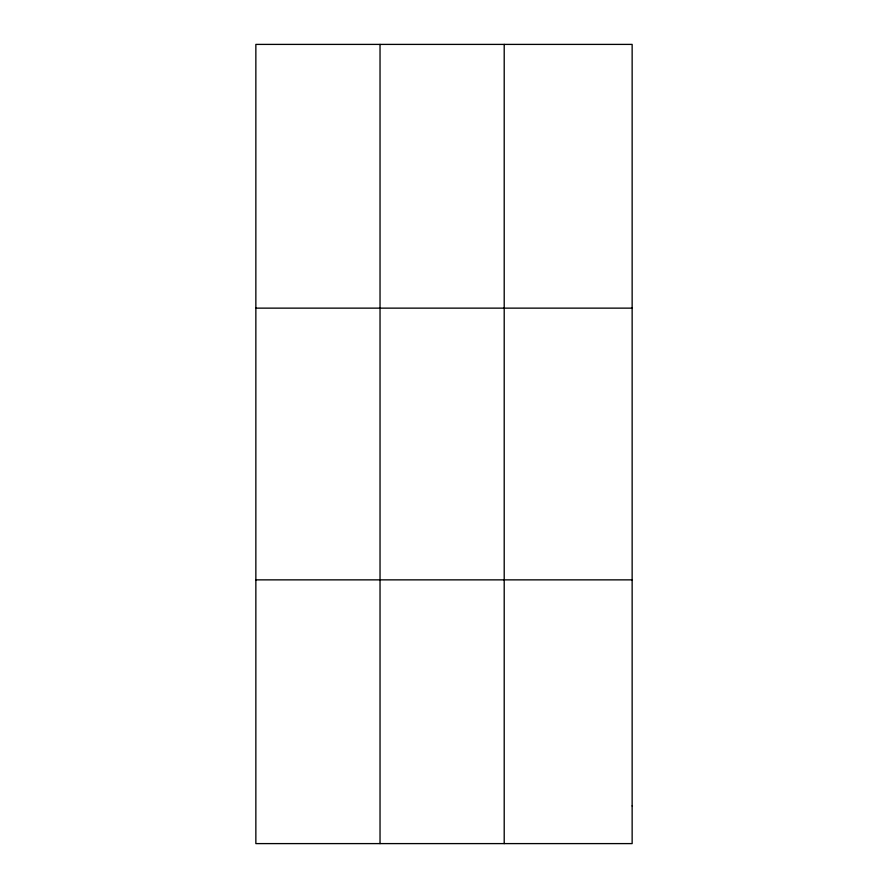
<?xml version="1.0" encoding="UTF-8"?>
<svg xmlns="http://www.w3.org/2000/svg" width="888" height="888" viewBox="0 0 888 888"><rect width="100%" height="100%" fill="white"/><g stroke="black" fill="none" stroke-linecap="round" stroke-linejoin="round"><path stroke-width="1.33" d="M380.031 843.6L380.031 44.4M504.206 843.6L504.206 44.4M255.855 308.136L632.145 308.136M255.855 579.864L632.145 579.864M632.145 805.927L632.145 843.6L255.855 843.6L255.855 44.4L632.145 44.4L632.145 805.927"/></g></svg>
